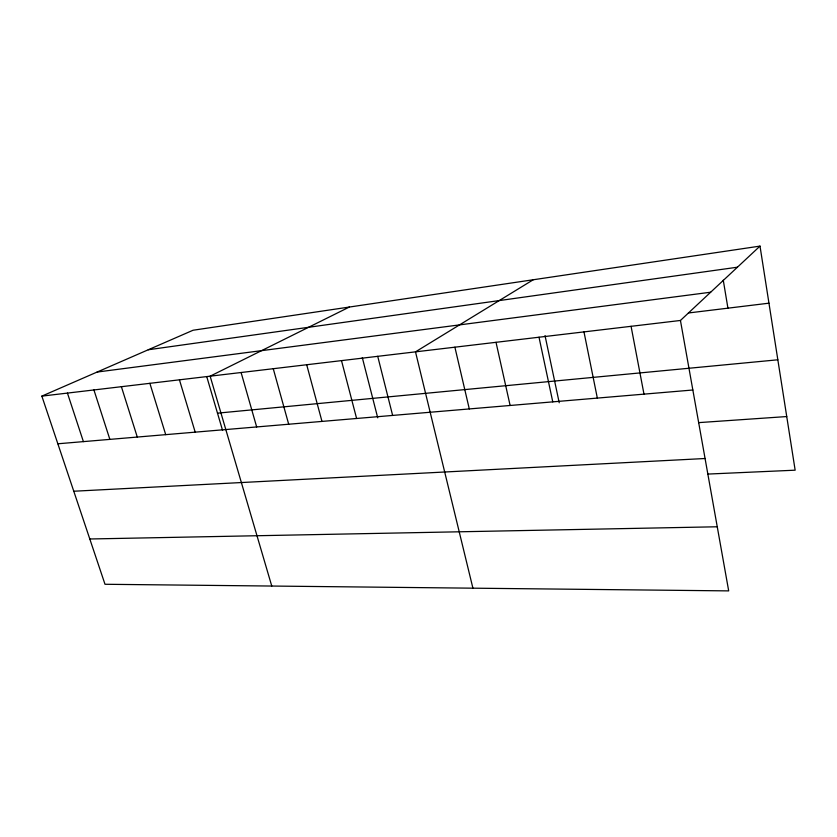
<?xml version="1.0" encoding="UTF-8"?>
<svg xmlns="http://www.w3.org/2000/svg" width="837" height="837" viewBox="0 0 837 837"><rect width="100%" height="100%" fill="white"/><g stroke="black" fill="none" stroke-linecap="round" stroke-linejoin="round"><path stroke-width="1.26" d="M680.439 320.466L728.692 590.891L105.002 584.278L41.85 396.121L680.439 320.466L760.006 246.109L795.15 470.185L707.767 474.077M533.232 279.757L415.497 351.854L472.915 588.181M349.364 307.043L210.139 376.179L271.763 586.046M41.85 396.121L193.075 330.238L760.006 246.109M148.254 349.761L737.439 267.202M97.113 372.046L710.665 292.218M688.422 312.975L768.962 303.182M217.494 413.154L777.835 359.795M57.847 443.788L692.848 390M698.592 422.633L786.738 416.554M73.771 491.235L705.078 458.509M89.8 538.986L717.257 526.776M67.431 393.087L83.407 441.622M93.922 389.948L109.867 439.383M121.386 386.694L137.289 437.06M149.865 383.325L165.716 434.654M179.432 379.82L195.199 432.154M206.739 376.619L222.59 430.469M241.098 372.517L256.666 426.954M273.26 368.709L288.692 424.233M306.698 364.744L321.983 421.419M341.496 360.621L356.604 418.479M362.306 357.608L377.728 417.82M377.728 356.332L392.637 415.434M454.889 347.188L469.295 408.937M496.017 342.312L510.12 405.474M539.007 337.217L552.765 401.865M545.033 335.627L559.221 402.764M583.975 331.891L597.336 398.088M631.067 326.315L643.988 394.133M723.273 280.217L727.928 308.173"/></g></svg>
